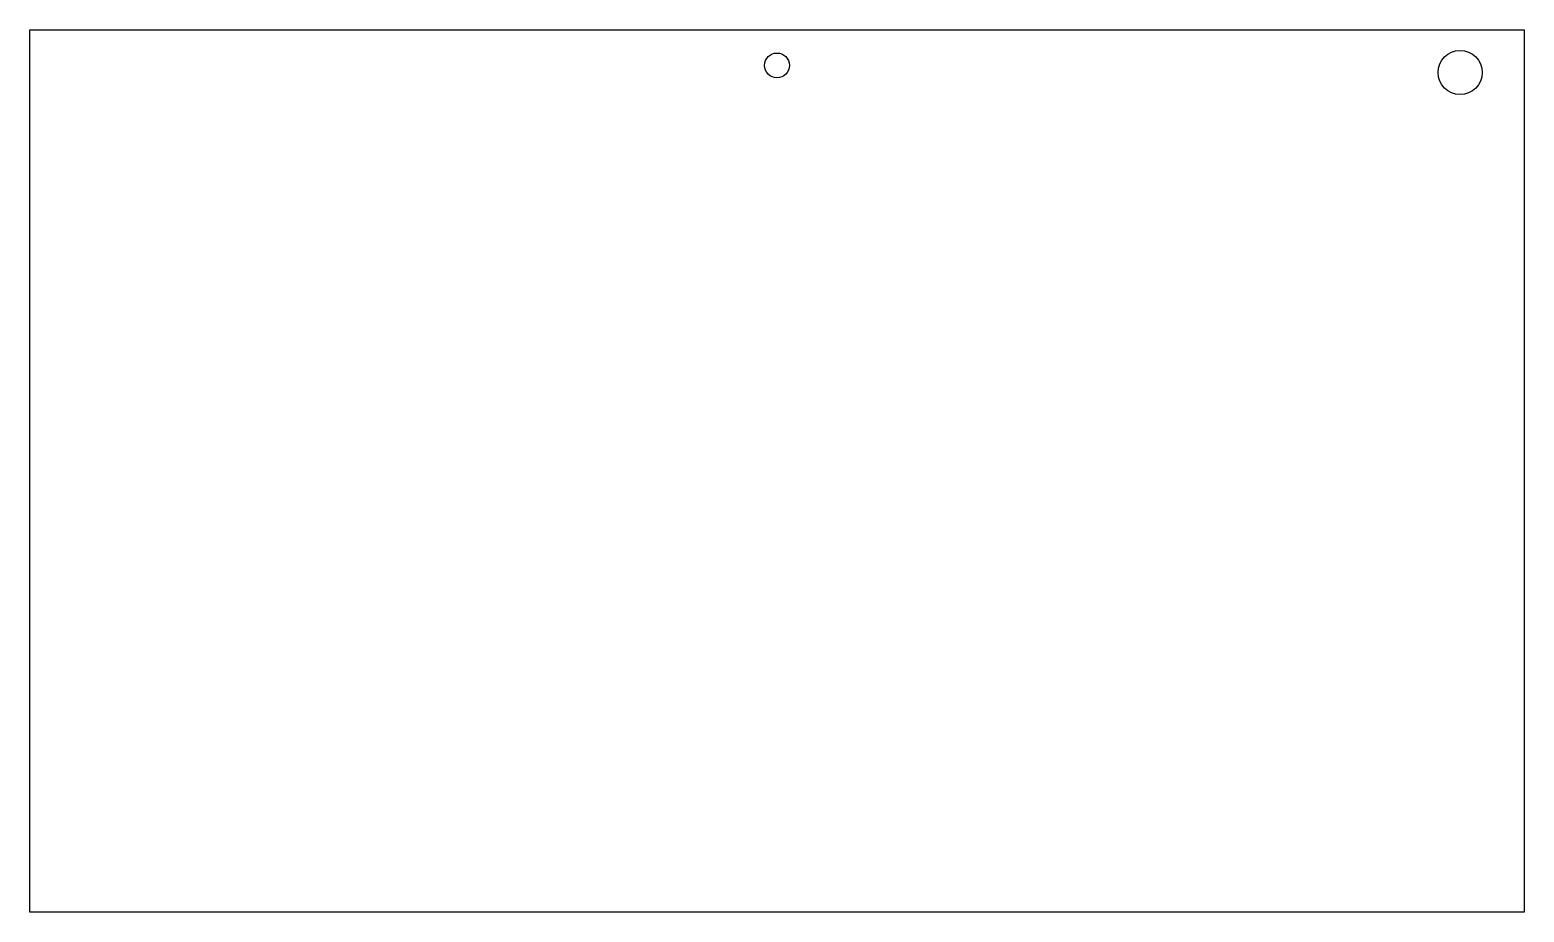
# Model space of a CAD drawing. Header units: millimetres. Extents: x 0 to 210, y -87 to 37.
import ezdxf

# ---------------------------------------------------------------- set-up
doc = ezdxf.new("R2010")
doc.units = ezdxf.units.MM
doc.layers.get('0').update_dxf_attribs({"lineweight": 25, "true_color": 0xffffff})

msp = doc.modelspace()

# ---------------------------------------------------------------- linework, layer by layer
for p, q in [((0, -87), (0, 37)), ((0, 37), (210, 37)), ((210, 37), (210, -87)), ((210, -87), (0, -87))]:
    msp.add_line(p, q)
for centre, radius in [((105, 32), 1.75), ((201, 31), 3.1)]:
    msp.add_circle(centre, radius)

doc.saveas('drawing.dxf')
